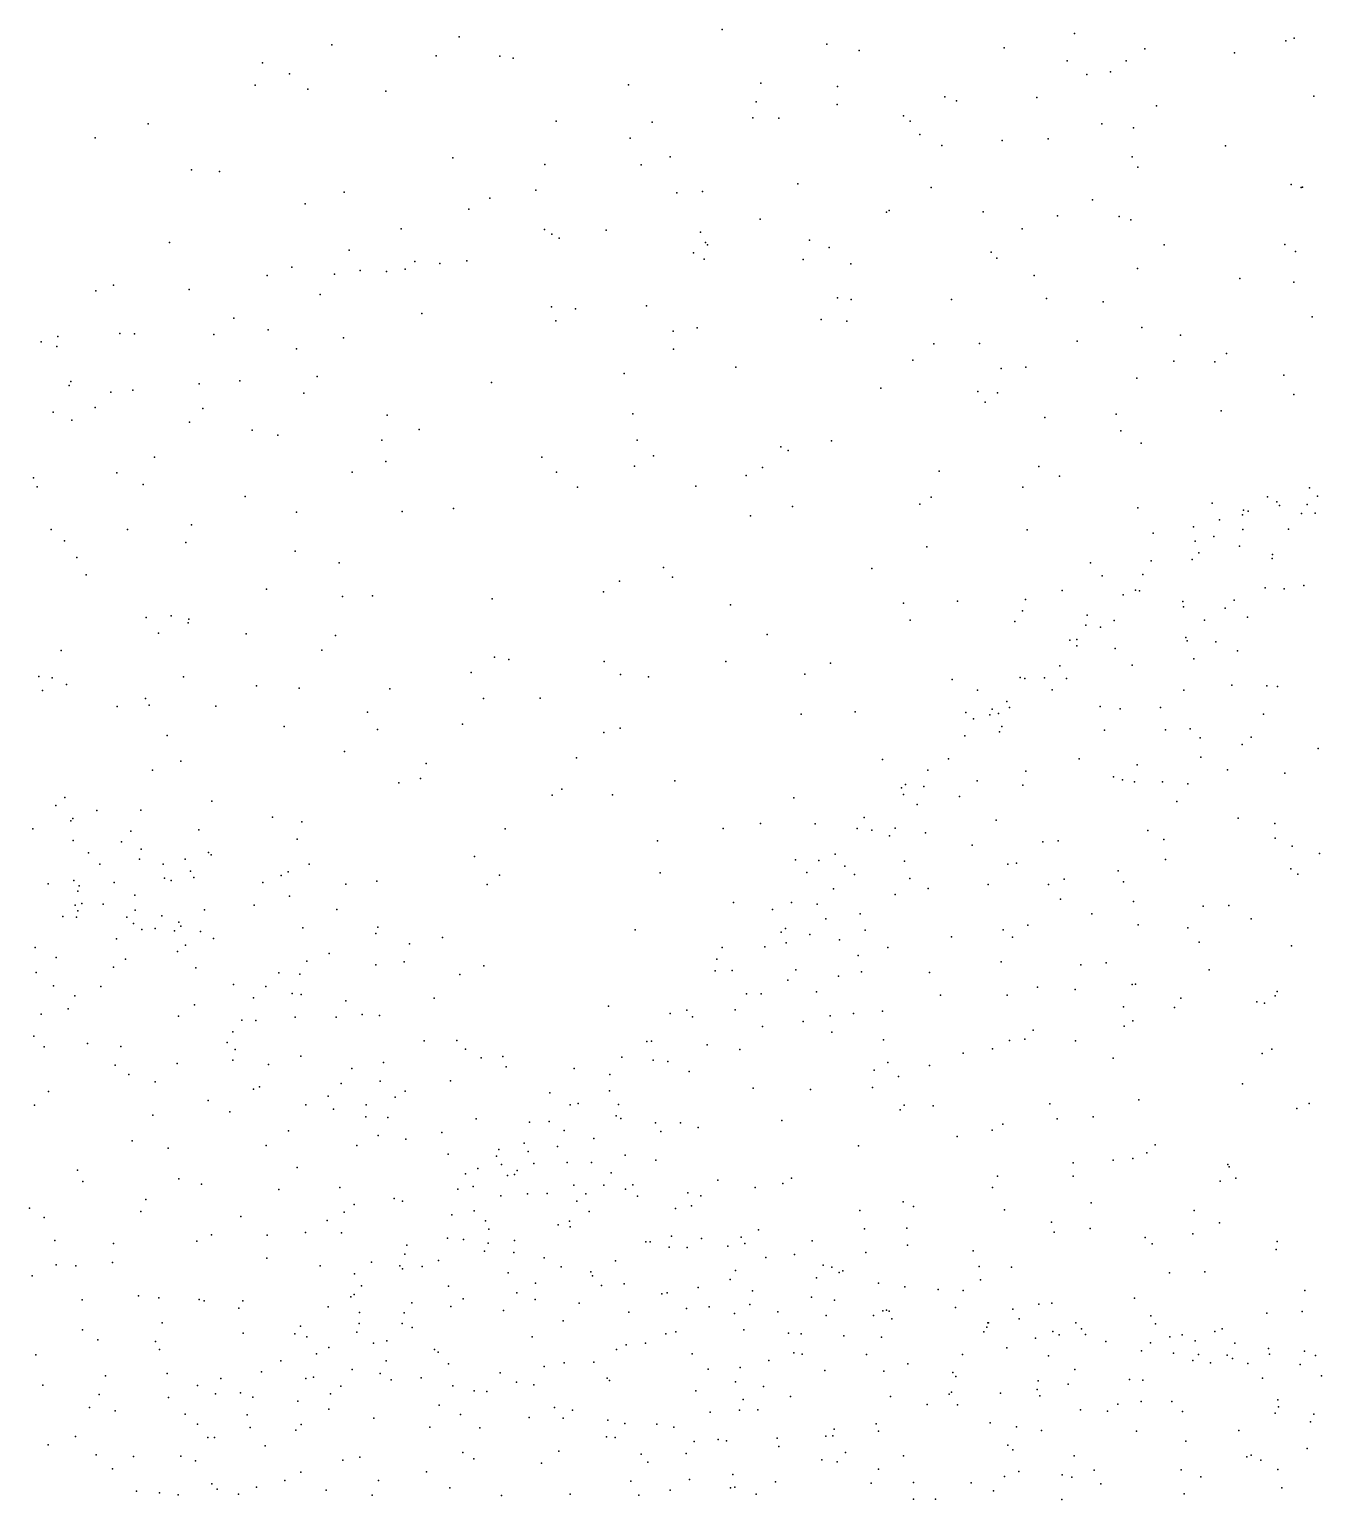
# Model space of a CAD drawing. Header units: metres. Extents: x -23.9 to 23.9, y -27.4 to 27.4.
# Drawn here: x -5.976 to -3.007, y 3.368 to 6.747 of the extents above; entities that cross this region are included whole.
import ezdxf

# ---------------------------------------------------------------- set-up
doc = ezdxf.new("R2010")
doc.units = ezdxf.units.M

msp = doc.modelspace()

# ---------------------------------------------------------------- linework, layer by layer
for p in [(-4.9892, 6.7306, 3.135), (-4.3844, 6.7473, -24.9601), (-3.5747, 6.7378, 3.828), (-3.07, 6.7268, 14.1388), (-5.2817, 6.712, 18.6805), (-4.1437, 6.7133, 20.1059), (-4.0695, 6.6991, 12.1913), (-3.7367, 6.7051, 20.4201), (-3.4136, 6.7029, 21.1593), (-3.2069, 6.6938, 25.114), (-3.0891, 6.7214, 3.8626), (-5.4407, 6.6707, 2.6925), (-5.0418, 6.6863, 19.1945), (-4.8954, 6.6856, 17.2539), (-4.8652, 6.6814, 12.0384), (-3.5918, 6.6751, 12.5232), (-3.4558, 6.6752, 14.8347), (-5.3785, 6.6449, 18.4138), (-3.5468, 6.6437, -25.2026), (-3.4918, 6.6498, 21.9896), (-5.4576, 6.6189, 12.2745), (-5.3369, 6.6101, 18.9064), (-5.1578, 6.6057, 12.1152), (-4.5996, 6.6201, 16.4228), (-4.2959, 6.6237, 24.0955), (-4.1196, 6.6164, 23.2696), (-3.8727, 6.5925, 15.3678), (-3.6613, 6.5905, 22.2351), (-3.0252, 6.5939, 13.2673), (-4.3063, 6.5806, 16.0343), (-4.1202, 6.5748, 15.7586), (-3.8464, 6.5834, -25.0398), (-3.3861, 6.5716, 21.5779), (-5.7034, 6.5304, -13.4219), (-4.7661, 6.5363, 19.7289), (-4.5453, 6.5339, -24.7148), (-4.314, 6.5441, -12.6404), (-4.2545, 6.5435, 24.6437), (-3.9677, 6.5485, 24.8455), (-3.9527, 6.536, 22.9384), (-3.5118, 6.5302, 20.9457), (-5.8256, 6.4983, 2.0998), (-4.5958, 6.4973, 24.0768), (-3.9303, 6.5055, 12.3055), (-3.7415, 6.4918, 20.6672), (-3.6351, 6.4955, 3.6933), (-3.4395, 6.5209, 12.6491), (-3.8795, 6.4805, 3.628), (-3.2281, 6.4793, 12.8235), (-5.6037, 6.4243, 18.2921), (-5.0034, 6.4518, 17.2916), (-4.7922, 6.4371, 23.8071), (-4.5706, 6.4359, 24.5882), (-4.5037, 6.4541, 20.0794), (-3.4425, 6.4544, 25.2046), (-3.4293, 6.4307, 15.0664), (-5.5397, 6.4207, 18.8873), (-4.2108, 6.3923, 12.1835), (-3.0768, 6.3906, -12.3199), (-5.2532, 6.3733, 17.6755), (-4.9184, 6.3596, 24.0743), (-4.8129, 6.3778, 24.3571), (-4.489, 6.3718, 23.3713), (-4.4298, 6.3744, 3.353), (-3.9043, 6.3841, 22.52), (-3.5332, 6.3556, -24.9736), (-3.0543, 6.3838, 14.5023), (-3.051, 6.3843, 13.1328), (-5.3432, 6.3464, 19.3513), (-4.9667, 6.3342, 19.7543), (-4.0068, 6.3274, 15.9618), (-4.001, 6.3313, 22.7715), (-3.785, 6.3282, 15.6212), (-5.1225, 6.2885, 23.9056), (-4.7932, 6.2874, 19.9776), (-4.2974, 6.3114, 16.4097), (-3.6949, 6.289, 12.4976), (-3.6143, 6.3186, 22.0083), (-3.472, 6.3171, 21.1889), (-3.4458, 6.3095, 21.7269), (-5.6549, 6.2573, 19.0621), (-4.7761, 6.2768, 3.113), (-4.7594, 6.2671, 23.365), (-4.6511, 6.2859, 16.7959), (-4.4343, 6.2809, 24.8574), (-4.4225, 6.2575, 23.1082), (-4.1835, 6.2629, 20.3979), (-3.3687, 6.2523, 12.7316), (-3.0917, 6.2529, 3.6425), (-5.2417, 6.2401, 19.5865), (-4.4501, 6.2334, 12.1451), (-4.4258, 6.2191, 20.3264), (-4.4185, 6.2522, -24.5313), (-4.1987, 6.2187, 22.8765), (-4.1384, 6.2461, -12.5963), (-3.7663, 6.2356, 20.7847), (-3.7535, 6.2218, 25.2731), (-3.0673, 6.237, 25.4185), (-5.3736, 6.2008, -13.2519), (-5.2751, 6.1848, 24.3088), (-5.2167, 6.1933, 23.6248), (-5.1558, 6.1905, 2.7313), (-5.1127, 6.1958, -24.3329), (-5.0905, 6.2134, 24.5463), (-5.0332, 6.2095, 23.4502), (-4.9711, 6.2151, 17.0843), (-4.0889, 6.2081, 25.2013), (-3.4301, 6.1974, 15.3011), (-5.7832, 6.1596, -24.2125), (-5.4302, 6.1815, 2.4733), (-3.6677, 6.1817, 3.5298), (-3.1953, 6.1746, 15.0357), (-3.071, 6.166, 13.01), (-5.8239, 6.1465, 18.7605), (-5.6096, 6.1493, 2.2166), (-5.3084, 6.1382, 12.2008), (-4.1193, 6.1303, 12.2209), (-4.0882, 6.1263, 22.6442), (-3.8577, 6.1263, 22.3018), (-3.6391, 6.129, 15.7014), (-3.5088, 6.1207, 20.9298), (-5.5067, 6.0835, 24.3331), (-5.0747, 6.0942, 19.913), (-4.7767, 6.1099, 24.8739), (-4.7214, 6.1049, 23.0318), (-4.5587, 6.112, 3.1813), (-3.029, 6.0867, -24.9503), (-5.4277, 6.0567, 17.7021), (-4.767, 6.0775, 12.1263), (-4.4973, 6.0538, 22.7766), (-4.4417, 6.0616, 16.6292), (-4.157, 6.0804, 3.4137), (-4.0981, 6.0765, 16.2541), (-3.4201, 6.0621, 21.3888), (-5.9493, 6.029, 18.3945), (-5.9134, 6.018, 19.0402), (-5.911, 6.0412, -13.6229), (-5.7685, 6.0486, 12.509), (-5.7351, 6.0473, 18.1192), (-5.5525, 6.0458, 23.7066), (-5.2544, 6.0384, 23.2838), (-3.8985, 6.0243, 12.3848), (-3.7935, 6.0256, 15.9379), (-3.5686, 6.0307, 12.6179), (-3.3313, 6.0441, 3.5411), (-5.3629, 6.0128, -24.1843), (-4.4965, 6.0126, -12.7743), (-3.9461, 5.9866, 20.6981), (-3.3467, 5.9849, -12.4118), (-3.2525, 5.983, 12.8462), (-3.2256, 6.0024, 25.4411), (-5.3154, 5.9494, 17.4624), (-4.61, 5.9565, 16.8097), (-4.3528, 5.9707, 25.284), (-3.7431, 5.9679, 3.4264), (-3.6868, 5.9707, -12.4835), (-3.0937, 5.9528, 15.1479), (-5.8854, 5.9285, 24.2603), (-5.8814, 5.938, 23.9686), (-5.7385, 5.9177, 23.5206), (-5.5864, 5.9324, 12.3791), (-5.4929, 5.9398, 2.2693), (-4.9148, 5.9353, 22.8484), (-4.0196, 5.9224, -24.4148), (-3.7972, 5.9152, 20.8976), (-3.4316, 5.9453, 15.5673), (-5.7896, 5.9136, 1.8415), (-5.3461, 5.9109, 19.8476), (-3.7804, 5.8907, 25.4331), (-3.7516, 5.9118, 21.9969), (-3.0708, 5.9083, 3.4752), (-5.922, 5.8676, 23.7171), (-5.8791, 5.849, 12.6211), (-5.8251, 5.8785, 24.5356), (-5.5779, 5.8758, 24.7802), (-5.1543, 5.8605, 24.974), (-4.5899, 5.8635, 3.0723), (-3.6428, 5.8549, 15.8186), (-3.4794, 5.8632, 3.4162), (-3.2379, 5.8705, 15.4183), (-5.6086, 5.8442, 19.6618), (-5.4647, 5.8257, 23.0309), (-5.4057, 5.8148, -13.2893), (-5.0808, 5.8278, 2.6836), (-3.4685, 5.8247, 25.4534), (-5.1668, 5.8032, 12.273), (-4.5797, 5.8032, 25.3326), (-4.2497, 5.7875, 12.271), (-4.2326, 5.7795, 25.429), (-4.1335, 5.8015, 22.439), (-3.4215, 5.7959, 12.733), (-5.6888, 5.7637, 17.8324), (-5.1572, 5.7541, 22.7739), (-4.7993, 5.7639, -24.1216), (-4.5424, 5.7669, 12.2321), (-5.9674, 5.7165, 23.1806), (-5.7758, 5.7281, 24.8503), (-5.235, 5.7297, 2.4508), (-4.7651, 5.7293, -12.9072), (-4.5864, 5.7431, 22.5616), (-4.3295, 5.7222, -24.152), (-4.292, 5.7403, 3.2088), (-3.8859, 5.7321, 16.1125), (-3.6567, 5.7426, 21.0196), (-3.6091, 5.72, -24.4086), (-5.9589, 5.6956, -13.6693), (-5.7152, 5.7011, 22.9729), (-4.7172, 5.695, 2.9358), (-4.4452, 5.6975, 16.7056), (-3.6937, 5.6949, 12.5418), (-3.0348, 5.6938, 27.6274), (-5.481, 5.6732, 17.4879), (-5.0022, 5.6462, 17.1753), (-4.2227, 5.6508, 16.4971), (-3.9305, 5.6561, -12.5277), (-3.9042, 5.672, 25.455), (-3.4293, 5.6477, 15.7963), (-3.2585, 5.6581, 21.5277), (-3.1315, 5.6727, 27.2666), (-3.1102, 5.6612, 27.7369), (-3.1037, 5.6526, 27.8755), (-3.0399, 5.6549, 28.2311), (-3.0162, 5.6742, 27.1873), (-5.3624, 5.6374, 20.1342), (-5.1197, 5.6394, 20.3719), (-4.3196, 5.6295, 22.3885), (-3.242, 5.6199, 27.4104), (-3.1887, 5.6311, 15.6086), (-3.1866, 5.6425, 27.1184), (-3.1755, 5.6399, 27.5866), (-3.0536, 5.6346, 28.3723), (-3.0221, 5.6351, 28.555), (-5.9262, 5.5974, 12.7306), (-5.751, 5.5977, 19.7938), (-5.604, 5.6086, 25.0463), (-3.6833, 5.5967, 3.3452), (-3.3938, 5.589, -12.4078), (-3.3012, 5.6035, 27.2366), (-3.2545, 5.5819, 27.7516), (-3.1881, 5.598, 27.9717), (-3.0831, 5.5983, 26.9149), (-5.8958, 5.5715, 1.5144), (-5.6171, 5.5676, 12.54), (-5.3658, 5.5478, 22.7081), (-3.914, 5.5578, 20.9914), (-3.2977, 5.571, 27.6138), (-3.2892, 5.5441, 21.2621), (-3.1959, 5.5596, 28.3461), (-5.8676, 5.533, 25.014), (-5.2646, 5.5209, -13.2124), (-4.5195, 5.5106, 2.9854), (-3.5379, 5.5208, 12.6587), (-3.3985, 5.5256, 27.2874), (-3.3042, 5.5289, 28.0372), (-3.1203, 5.5313, 28.6553), (-3.12, 5.5405, 26.7035), (-5.8464, 5.4936, 17.8185), (-4.6202, 5.4788, 25.4506), (-4.4984, 5.4881, -12.7727), (-4.0405, 5.5084, 22.2058), (-3.5111, 5.4913, 21.1197), (-3.4177, 5.4942, 27.5174), (-5.4318, 5.4606, 25.2764), (-5.2567, 5.444, 20.4528), (-5.1878, 5.4453, -24.022), (-4.6569, 5.4547, 16.8849), (-3.6035, 5.4571, 21.89), (-3.4629, 5.4476, 27.0307), (-3.4351, 5.4586, 27.8331), (-3.4252, 5.4565, 27.9965), (-3.1367, 5.4637, 21.6191), (-3.0929, 5.4611, 26.5685), (-3.0481, 5.4686, 12.9829), (-4.9133, 5.4385, 25.4441), (-4.3656, 5.4244, 22.265), (-3.9678, 5.4284, 12.3967), (-3.8439, 5.4326, 16.356), (-3.6947, 5.4106, 25.4953), (-3.6873, 5.4369, 20.9481), (-3.3261, 5.4323, 26.8343), (-3.3241, 5.42, 21.7977), (-3.229, 5.4169, 28.6141), (-3.2079, 5.435, 26.6846), (-5.7085, 5.3957, 17.5559), (-5.6508, 5.3996, 20.1122), (-5.612, 5.3832, -24.0316), (-5.6104, 5.3914, 1.8423), (-3.9526, 5.3893, 25.4878), (-3.7122, 5.3863, 12.5385), (-3.5487, 5.3781, 27.5719), (-3.5456, 5.4004, 27.2709), (-3.4836, 5.3887, 28.2656), (-3.2765, 5.3896, 12.8496), (-3.177, 5.3962, 3.3365), (-5.6801, 5.3592, 25.273), (-5.4781, 5.358, 17.3198), (-5.2728, 5.3539, 12.4692), (-4.2808, 5.3561, 25.479), (-3.5854, 5.3434, 27.1363), (-3.5698, 5.3452, 27.7985), (-3.5155, 5.3729, 28.0894), (-3.3187, 5.3491, 26.7199), (-3.3163, 5.3417, 25.5186), (-5.9032, 5.3192, 22.6422), (-5.3047, 5.3201, 2.2124), (-3.5693, 5.3301, 3.2902), (-3.4816, 5.324, 26.8993), (-3.2502, 5.3392, 15.9436), (-3.2001, 5.3186, 26.5318), (-4.9075, 5.3045, 2.6812), (-4.8748, 5.2988, 17.033), (-4.6555, 5.2943, -24.002), (-4.3764, 5.2945, 16.6487), (-4.1357, 5.2904, 16.521), (-3.6084, 5.2841, 28.2273), (-3.4421, 5.2856, 28.4507), (-3.3003, 5.3001, 28.6241), (-5.955, 5.2601, 25.2603), (-5.924, 5.2564, 1.4284), (-5.8911, 5.2413, 12.9098), (-5.6225, 5.2593, 22.4458), (-5.455, 5.2385, 2.0119), (-4.9611, 5.2693, 22.2497), (-4.6181, 5.2643, 22.13), (-4.5542, 5.2587, 12.3893), (-4.1945, 5.2649, 3.1088), (-3.8561, 5.253, 21.0196), (-3.7, 5.2574, 27.4303), (-3.6891, 5.2551, 27.6089), (-3.6437, 5.2565, 16.3505), (-3.5931, 5.255, 28.3649), (-3.2136, 5.2402, 28.791), (-3.1329, 5.2385, 28.8983), (-5.9464, 5.2277, 17.7318), (-5.71, 5.2089, -13.5202), (-5.3566, 5.2328, 25.4519), (-5.1479, 5.2317, 2.3808), (-4.9328, 5.2093, 20.8288), (-4.8028, 5.2098, 25.4765), (-3.7978, 5.228, 3.2561), (-3.6259, 5.2291, 26.9666), (-3.3233, 5.2287, 26.5912), (-3.1086, 5.2366, -24.2439), (-5.775, 5.1907, 20.1826), (-5.7012, 5.194, 1.6969), (-5.5479, 5.1914, 12.7078), (-5.1999, 5.1775, 22.1652), (-4.2034, 5.1731, 21.1596), (-4.0792, 5.1787, 25.5087), (-3.8246, 5.1773, 22.1165), (-3.7691, 5.172, 27.2584), (-3.7638, 5.1847, 27.7048), (-3.7495, 5.1747, 28.0458), (-3.7306, 5.2021, 27.8742), (-3.724, 5.1888, 27.0951), (-3.5163, 5.1909, 12.6848), (-3.4703, 5.1851, 26.7096), (-3.377, 5.1883, 28.6226), (-3.1404, 5.1733, 20.8718), (-5.3912, 5.1445, 17.191), (-5.1763, 5.1379, -13.1754), (-4.981, 5.15, -23.9776), (-4.619, 5.141, 21.9074), (-3.807, 5.1628, 27.4707), (-3.742, 5.145, 28.2836), (-3.3089, 5.1397, 28.7549), (-5.6598, 5.124, 17.3327), (-4.6565, 5.1313, 2.7664), (-3.827, 5.1232, 27.8145), (-3.747, 5.1329, 12.5218), (-3.506, 5.1363, -24.0595), (-3.3657, 5.1369, 3.2562), (-3.2859, 5.1189, 16.1873), (-3.1894, 5.1034, 28.944), (-3.1693, 5.1201, 26.3835), (-5.2528, 5.0871, 12.5693), (-4.7192, 5.0731, 21.2864), (-3.8643, 5.0709, 28.1262), (-3.5643, 5.0704, 26.7181), (-3.2847, 5.0741, 25.545), (-3.0146, 5.094, 26.253), (-5.6935, 5.0444, 20.4116), (-5.6284, 5.0652, 25.4795), (-5.0646, 5.0598, 25.5049), (-4.0159, 5.0689, 3.1578), (-3.912, 5.0447, 27.8993), (-3.6864, 5.042, -12.452), (-3.431, 5.0565, 26.5867), (-3.2234, 5.045, 21.9916), (-3.0918, 5.0378, -12.3241), (-5.1279, 5.0156, 21.0564), (-5.0777, 5.0257, 21.8579), (-4.4931, 5.0199, 16.7345), (-3.9722, 5.0037, 27.5052), (-3.9634, 5.0113, 27.7332), (-3.9209, 5.007, 27.2361), (-3.7986, 5.0198, 21.0876), (-3.6934, 5.0103, 3.2117), (-3.4849, 5.0292, 22.1044), (-3.4648, 5.0223, 20.8981), (-3.4373, 5.0177, 28.6947), (-3.3723, 5.0177, 12.7932), (-3.3145, 5.0131, 26.4529), (-5.8952, 4.9819, 1.4202), (-5.5574, 4.973, 21.9201), (-4.7751, 4.9869, 16.8568), (-4.7528, 5.0008, 21.6041), (-4.6362, 4.9881, 12.4776), (-4.2196, 4.9812, 2.9948), (-3.9678, 4.9887, 28.022), (-3.8395, 4.9837, 26.9343), (-3.3399, 4.9728, 28.8622), (-5.9159, 4.9634, 17.497), (-5.8212, 4.9514, 13.0281), (-5.7203, 4.9525, -24.0561), (-5.4178, 4.9367, 21.1057), (-4.0579, 4.9357, 27.6488), (-3.9365, 4.9652, 27.1027), (-3.1989, 4.9345, 29.0312), (-5.9685, 4.9098, 16.1532), (-5.8813, 4.9283, 15.8149), (-5.8767, 4.9335, 15.6726), (-5.7437, 4.9039, 15.7612), (-5.5874, 4.9072, 17.1749), (-5.3505, 4.9257, -24.021), (-4.8829, 4.9099, 12.5386), (-4.382, 4.9107, 12.5046), (-4.2966, 4.9216, 21.6926), (-4.1705, 4.9208, 25.5947), (-4.0743, 4.9105, 27.8196), (-4.0406, 4.9068, 27.376), (-3.9869, 4.911, 28.2603), (-3.9175, 4.9008, -23.9617), (-3.7549, 4.9294, 26.8089), (-3.4066, 4.9057, 16.2538), (-3.1142, 4.922, 26.2138), (-5.8756, 4.8828, 15.4498), (-5.7652, 4.88, 16.0182), (-5.3615, 4.8857, 21.6975), (-4.5328, 4.8821, 25.5943), (-4.0003, 4.8932, 21.9045), (-3.8102, 4.8717, 28.538), (-3.6474, 4.8799, 28.6297), (-3.6122, 4.8818, 26.6484), (-3.3699, 4.8848, 3.1989), (-3.1137, 4.888, 25.5006), (-3.0746, 4.8696, -24.0593), (-5.8405, 4.8546, 16.2705), (-5.7234, 4.8399, 21.7393), (-5.7194, 4.8628, 15.555), (-5.6183, 4.8396, 20.7843), (-5.5649, 4.8551, 15.8446), (-5.5588, 4.8497, 15.6966), (-4.9536, 4.8463, -13.0459), (-4.2158, 4.8385, 21.237), (-4.1623, 4.8368, 27.6865), (-4.1247, 4.8513, 28.0628), (-3.9656, 4.835, 21.043), (-3.3658, 4.8395, 26.3955), (-3.012, 4.8532, 3.2159), (-5.8144, 4.8287, 15.3293), (-5.6689, 4.8284, 21.2994), (-5.6064, 4.8123, 16.1662), (-5.3976, 4.8021, 15.9445), (-5.3821, 4.8105, 15.7423), (-5.3334, 4.8284, -13.2942), (-4.8964, 4.8028, 2.505), (-4.5267, 4.8083, 2.7352), (-4.19, 4.809, 27.8518), (-4.1025, 4.8241, 27.2854), (-4.0806, 4.8047, 27.0408), (-3.7282, 4.8284, 22.019), (-3.7081, 4.8304, 12.5748), (-3.4748, 4.8129, 26.4801), (-3.078, 4.8174, 29.164), (-3.0619, 4.8054, 12.9619), (-5.9335, 4.7834, 17.0835), (-5.8747, 4.7906, 16.6129), (-5.865, 4.7667, 16.9321), (-5.8619, 4.7787, 20.4408), (-5.7814, 4.7861, 16.5139), (-5.6663, 4.796, 16.3193), (-5.6506, 4.7911, 1.6783), (-5.5983, 4.7979, 15.481), (-5.4402, 4.7866, 15.6151), (-5.2493, 4.7823, 15.8383), (-5.1784, 4.7895, 2.1809), (-4.9247, 4.7813, -23.9844), (-4.1291, 4.7717, 28.2536), (-3.9534, 4.7958, 25.651), (-3.911, 4.7725, 16.4376), (-3.7734, 4.7813, 26.7366), (-3.6343, 4.7813, 16.3642), (-3.5989, 4.7941, 28.7238), (-3.462, 4.788, 12.7365), (-5.8712, 4.734, 15.2096), (-5.8563, 4.7381, 13.1731), (-5.8073, 4.7365, 17.1713), (-5.7346, 4.757, 21.0332), (-5.4603, 4.7342, 15.4865), (-5.3786, 4.7545, 17.0193), (-4.3587, 4.7401, 16.5711), (-4.2254, 4.7401, 27.5288), (-4.1665, 4.7361, 27.144), (-3.987, 4.7587, 26.8911), (-3.6074, 4.7483, 20.7582), (-3.439, 4.7424, 28.9364), (-3.2793, 4.7316, 29.0737), (-3.2206, 4.7332, 20.4806), (-5.8999, 4.7078, 17.8266), (-5.8683, 4.7062, 21.4578), (-5.8649, 4.7212, 17.697), (-5.7523, 4.7067, 17.4208), (-5.7338, 4.7223, 16.9228), (-5.6724, 4.7099, 16.7308), (-5.5741, 4.7234, 16.5388), (-5.2698, 4.7239, 16.006), (-4.2689, 4.7243, 27.6888), (-4.1467, 4.7024, 2.9464), (-4.0671, 4.714, 28.5026), (-3.535, 4.7146, 28.8352), (-3.1689, 4.703, 16.2805), (-5.7374, 4.6922, 17.6319), (-5.7181, 4.6782, 17.7988), (-5.6878, 4.6806, 17.1217), (-5.6434, 4.675, 25.6265), (-5.6333, 4.6953, 15.2236), (-5.6285, 4.6855, 13.0502), (-5.5835, 4.6738, 16.8609), (-5.3483, 4.6823, 16.3103), (-5.1803, 4.6689, 15.8724), (-5.1757, 4.6835, 16.901), (-4.5846, 4.6775, 16.6423), (-4.2486, 4.6719, -12.6438), (-4.2389, 4.6808, 28.2141), (-4.1834, 4.6665, 28.3592), (-4.0559, 4.6764, 21.7665), (-3.7386, 4.6773, -12.4689), (-3.6824, 4.6883, 3.1393), (-3.4287, 4.6889, 26.3627), (-3.3147, 4.6822, 22.2707), (-5.9635, 4.6367, 1.2791), (-5.7766, 4.6564, 15.0914), (-5.618, 4.6419, 15.0983), (-5.5538, 4.6573, 17.0031), (-5.1028, 4.6449, 15.7214), (-5.0274, 4.6595, 2.3267), (-4.3845, 4.6367, 27.9324), (-4.2866, 4.6387, 27.2774), (-4.2376, 4.6479, 27.0733), (-4.1147, 4.6542, 26.8976), (-4.0037, 4.6372, 28.599), (-3.8578, 4.6615, 28.6685), (-3.7177, 4.6604, 26.6122), (-3.2882, 4.6491, 26.2089), (-3.0761, 4.641, 20.2429), (-5.9151, 4.6135, 18.0718), (-5.7556, 4.61, 17.9963), (-5.636, 4.6278, 17.6906), (-5.3389, 4.6052, 16.4264), (-5.2877, 4.6229, 15.4279), (-5.1808, 4.5967, 16.0072), (-5.1154, 4.6041, 15.5607), (-4.3965, 4.6103, 27.8), (-4.0719, 4.6185, 12.6023), (-3.7434, 4.6042, 28.7805), (-3.5602, 4.5967, 26.4284), (-3.5023, 4.6018, 28.9779), (-5.961, 4.5792, 15.1432), (-5.7832, 4.592, 1.4794), (-5.5944, 4.5903, 17.5525), (-5.4033, 4.5785, 15.2205), (-5.355, 4.5753, 1.9265), (-4.9875, 4.5751, 16.7732), (-4.9319, 4.5948, 25.6864), (-4.4008, 4.583, 27.6526), (-4.3618, 4.5842, 28.159), (-4.215, 4.5856, 28.4617), (-4.117, 4.5711, 21.5286), (-4.0645, 4.5811, 26.7793), (-3.9083, 4.5796, 26.6647), (-3.2656, 4.5856, 25.4329), (-5.9208, 4.5487, 21.1913), (-5.8122, 4.5472, 20.711), (-5.5073, 4.5516, 17.1505), (-5.433, 4.5473, -24.0892), (-5.3724, 4.5314, 25.6921), (-5.3519, 4.5288, 16.6057), (-4.3287, 4.5303, 25.7358), (-4.2953, 4.5304, 2.7904), (-4.2338, 4.5619, 26.9209), (-4.1677, 4.5352, 21.2591), (-3.6602, 4.5455, 28.875), (-3.5731, 4.5405, 25.4987), (-3.4427, 4.5514, -23.9878), (-3.4349, 4.5524, -12.3797), (-3.1094, 4.5354, -12.31), (-5.8877, 4.4956, 13.3323), (-5.8724, 4.526, 15.0477), (-5.597, 4.5051, 14.8638), (-5.4617, 4.5209, 16.9694), (-5.2496, 4.5139, 16.3373), (-5.0467, 4.5201, 15.8111), (-4.646, 4.5023, 25.7332), (-3.8829, 4.5275, 20.8557), (-3.73, 4.5275, 26.5054), (-3.4626, 4.5003, 20.4472), (-3.3453, 4.4991, 26.1711), (-3.3304, 4.5201, 29.0901), (-3.156, 4.5122, 22.4669), (-3.1384, 4.5087, 26.0534), (-3.1136, 4.526, 29.123), (-5.9493, 4.4838, 18.1973), (-5.6339, 4.4788, 17.885), (-5.4882, 4.4697, 17.2712), (-5.4563, 4.4691, 14.8482), (-5.366, 4.4768, 14.9937), (-5.2717, 4.477, 16.4698), (-5.2119, 4.4827, 15.2127), (-5.1722, 4.4804, 16.2008), (-4.5037, 4.4853, 12.6434), (-4.4657, 4.4931, 28.132), (-4.4529, 4.4777, 27.2871), (-4.3549, 4.4936, 28.3615), (-4.1981, 4.4664, 16.4552), (-4.1367, 4.4801, 28.638), (-4.0828, 4.4848, 25.6533), (-4.0163, 4.4907, 28.7024), (-3.4408, 4.4684, 12.762), (-5.9667, 4.4327, 15.032), (-5.5087, 4.4431, 13.1079), (-4.292, 4.4554, 28.5633), (-4.1328, 4.4421, 26.7061), (-3.6697, 4.447, 12.6698), (-3.4609, 4.4558, 29.0506), (-5.9427, 4.4083, -24.1534), (-5.8429, 4.416, 17.0839), (-5.7666, 4.409, 14.8918), (-5.5224, 4.4188, 17.6169), (-5.5037, 4.4026, 14.7268), (-5.069, 4.4225, -24.088), (-4.9946, 4.4231, 12.7741), (-4.9741, 4.4033, 15.8443), (-4.5576, 4.4205, 16.5035), (-4.5467, 4.4212, 27.5231), (-4.4189, 4.4128, 27.0255), (-4.3443, 4.4023, 26.8644), (-4.014, 4.4248, 2.9374), (-3.831, 4.3942, 26.4328), (-3.7634, 4.4041, 22.0445), (-3.7241, 4.4232, 16.4456), (-3.6891, 4.4262, 26.3796), (-3.5728, 4.4224, 26.306), (-3.1215, 4.403, 16.3836), (-5.7795, 4.3666, 18.0748), (-5.6369, 4.3704, 14.7826), (-5.5093, 4.3776, -13.433), (-5.4272, 4.368, 17.2021), (-5.3531, 4.3868, 14.7648), (-5.1626, 4.3721, 14.9869), (-4.938, 4.3829, 15.2788), (-4.8887, 4.3864, 15.6602), (-4.8807, 4.3628, 16.6224), (-4.6149, 4.3847, 2.532), (-4.5428, 4.3782, 27.2089), (-4.5096, 4.375, 28.2861), (-4.0035, 4.3723, 28.7996), (-3.9078, 4.3655, -12.5223), (-3.4863, 4.3825, 22.3147), (-3.1433, 4.393, -24.017), (-5.7477, 4.3447, 25.7539), (-5.6872, 4.3284, 1.5026), (-5.2352, 4.359, 16.5844), (-5.1704, 4.3293, 14.8592), (-5.0086, 4.3305, 15.0853), (-4.7245, 4.3588, 12.7067), (-4.6428, 4.3449, 28.116), (-4.4604, 4.3521, 28.4361), (-4.0352, 4.3548, 21.0134), (-3.9796, 4.34, 21.7168), (-5.9329, 4.306, 14.9123), (-5.4614, 4.3111, 17.5647), (-5.4478, 4.3168, 16.8587), (-5.2896, 4.2948, 25.785), (-5.2604, 4.3245, 13.0087), (-5.1362, 4.2931, 16.4569), (-5.1132, 4.3062, -13.1787), (-4.7809, 4.3028, 15.2695), (-4.6433, 4.3072, 27.3917), (-4.3136, 4.3131, 28.658), (-4.1814, 4.3101, 28.7397), (-4.0392, 4.3148, 26.4944), (-3.1888, 4.3234, 29.0462), (-5.965, 4.2741, 18.2612), (-5.5655, 4.2851, 17.8322), (-5.5161, 4.2592, 1.6627), (-5.3416, 4.2752, 17.0464), (-5.2776, 4.2653, 14.5363), (-5.2024, 4.2749, 1.9985), (-4.734, 4.2752, 15.4763), (-4.7158, 4.2779, 27.6697), (-4.6228, 4.2758, 28.271), (-3.9753, 4.2634, 12.7194), (-3.9663, 4.2747, 28.8958), (-3.8999, 4.2731, 26.3531), (-3.6315, 4.2773, 26.1961), (-3.4272, 4.2868, 3.0605), (-3.0643, 4.2671, 25.9484), (-3.0356, 4.2781, 29.0533), (-5.6925, 4.2515, 13.3403), (-5.2033, 4.2472, 16.7111), (-5.1531, 4.2461, 14.6552), (-4.9496, 4.2427, 16.0797), (-4.8271, 4.2354, 15.7846), (-4.7819, 4.2366, 27.8042), (-4.6279, 4.2495, -12.8657), (-4.6173, 4.244, 27.1224), (-4.5381, 4.2339, 26.953), (-4.4804, 4.2335, 12.7261), (-4.2475, 4.2395, 26.6132), (-3.7393, 4.2311, 3.0329), (-3.6144, 4.2427, 29.0381), (-3.5317, 4.2478, 26.1066), (-5.7401, 4.1921, 18.0537), (-5.381, 4.2155, 17.3641), (-5.1749, 4.2048, 14.446), (-5.1114, 4.1965, 16.573), (-5.0289, 4.2116, 14.732), (-4.7476, 4.2158, 27.4616), (-4.6796, 4.1978, 15.1528), (-4.5254, 4.2142, 28.5876), (-4.4396, 4.2232, 26.7751), (-3.8449, 4.2024, 26.2495), (-3.7642, 4.2171, 29.015), (-5.6577, 4.1753, 14.6427), (-5.4327, 4.1819, 17.6896), (-5.224, 4.1815, 16.8847), (-5.0144, 4.1616, 14.5711), (-4.903, 4.1574, 25.853), (-4.898, 4.1728, 12.8519), (-4.8393, 4.1869, 28.1022), (-4.8304, 4.1679, 27.6825), (-4.7628, 4.1795, 27.3178), (-4.6073, 4.1591, 15.3718), (-4.0709, 4.1806, 21.296), (-3.4084, 4.165, 26.0007), (-3.3893, 4.183, 29.0327), (-5.8662, 4.1247, 14.7299), (-5.3613, 4.1309, 17.4889), (-4.9463, 4.1289, 16.2822), (-4.8918, 4.1377, 27.8197), (-4.8553, 4.124, 27.5516), (-4.8174, 4.14, 14.8272), (-4.7405, 4.1423, 15.7386), (-4.6847, 4.1423, 15.5979), (-4.5368, 4.1478, 15.1915), (-3.5778, 4.1422, -24.0177), (-3.4861, 4.1476, 25.3663), (-3.4411, 4.1518, 20.1524), (-3.2225, 4.1379, 16.3692), (-3.2198, 4.133, 19.8698), (-5.8538, 4.0987, 18.2029), (-5.6329, 4.105, 25.846), (-5.5812, 4.0931, 14.5461), (-4.9745, 4.1163, 14.4065), (-4.8775, 4.1126, 14.6089), (-4.862, 4.1149, 16.0956), (-4.7251, 4.0908, 27.0714), (-4.6566, 4.0908, 26.9396), (-4.6399, 4.1192, 2.4244), (-4.5902, 4.0915, 26.8132), (-4.3949, 4.1019, 2.5781), (-4.245, 4.0946, 26.4686), (-4.2253, 4.1063, -12.6295), (-3.7521, 4.1111, 26.1023), (-3.5779, 4.111, 29.061), (-3.2402, 4.0996, 25.936), (-3.204, 4.1063, 12.9034), (-5.7088, 4.0576, 18.0365), (-5.4033, 4.0804, -24.2468), (-5.263, 4.0852, 14.405), (-5.1384, 4.0602, 13.0774), (-4.9917, 4.0813, 16.4847), (-4.9569, 4.0877, 28.0514), (-4.8934, 4.0658, 27.4104), (-4.8321, 4.0706, 14.4762), (-4.7867, 4.0711, 28.4121), (-4.6979, 4.0704, 14.7837), (-4.6066, 4.0814, 28.6571), (-4.5795, 4.0654, 15.4752), (-4.4632, 4.0728, 26.6492), (-4.4336, 4.0659, 28.7627), (-4.3088, 4.0854, 28.8132), (-3.7631, 4.0851, 29.0566), (-5.9765, 4.0373, 18.2991), (-5.7206, 4.03, 14.5835), (-5.2534, 4.0287, 16.6154), (-5.2306, 4.0458, 17.1526), (-5.1193, 4.0534, 16.858), (-5.0057, 4.0222, 27.7742), (-4.9542, 4.0314, 28.2591), (-4.7183, 4.0537, 14.6423), (-4.6899, 4.0303, 15.8185), (-4.4917, 4.0366, 14.9928), (-4.4547, 4.0433, 15.2016), (-4.0685, 4.0324, 26.2441), (-3.9683, 4.0523, 28.9856), (-3.9449, 4.0413, 26.1484), (-3.7358, 4.034, 25.4183), (-3.5366, 4.0501, 3.0016), (-3.3001, 4.0323, 29.0539), (-5.9424, 4.0158, 16.8392), (-5.4904, 4.0188, 1.6187), (-5.2923, 4.0094, 17.4289), (-4.9284, 4.0086, 16.467), (-4.9205, 3.9894, 28.4227), (-4.7616, 3.9994, 14.2358), (-4.7354, 4.0074, 15.9754), (-4.7342, 3.9949, 28.6274), (-4.0576, 3.9899, 21.5096), (-3.9604, 3.9914, 16.325), (-3.6281, 4.0057, 22.4095), (-3.5391, 3.9905, 12.8116), (-3.2415, 4.0037, 3.0247), (-5.9184, 3.9633, 14.6502), (-5.7832, 3.9562, 18.1399), (-5.5916, 3.9616, 14.4737), (-5.5579, 3.9764, 17.8689), (-5.4299, 3.9759, 25.8998), (-5.342, 3.9814, 17.6114), (-5.2592, 3.9813, -13.2912), (-5.016, 3.9686, 27.5618), (-4.9792, 3.9654, 16.6679), (-4.9222, 3.9574, 27.2255), (-4.8619, 3.9636, 28.5449), (-4.5598, 3.9601, 14.4778), (-4.5502, 3.9599, 26.6188), (-4.5012, 3.9733, 16.3173), (-4.4321, 3.9679, 14.8154), (-4.3412, 3.971, 26.4363), (-4.3326, 3.9566, 14.9807), (-4.3014, 3.9878, -24.152), (-4.1776, 3.9623, 28.9237), (-3.6218, 3.9828, 29.0795), (-3.4128, 3.9702, 22.6608), (-3.3963, 3.9556, 16.3179), (-3.3033, 3.9784, 25.3143), (-3.1094, 3.9607, 25.8352), (-5.4311, 3.9226, 17.7261), (-5.1141, 3.9319, 28.0875), (-5.1089, 3.9526, 17.0182), (-4.9306, 3.9388, 13.0071), (-4.8633, 3.936, 16.4302), (-4.7936, 3.9231, 16.2782), (-4.5065, 3.9481, 15.5082), (-4.4647, 3.947, 14.6227), (-4.3719, 3.9505, 28.8376), (-4.2842, 3.9242, 14.8308), (-4.2186, 3.931, 26.2834), (-4.0542, 3.9358, 2.743), (-3.9584, 3.9524, 12.8215), (-3.8076, 3.9393, 20.4336), (-3.1111, 3.9423, 29.0502), (-5.9154, 3.9077, 1.1372), (-5.8698, 3.9054, 18.2343), (-5.7857, 3.9125, -13.6378), (-5.3083, 3.9049, 14.3311), (-5.2298, 3.887, 17.4447), (-5.1907, 3.9136, 17.2969), (-5.1253, 3.9052, 28.2916), (-5.1194, 3.8978, 27.6847), (-5.0737, 3.9034, 28.4282), (-5.0365, 3.9176, 16.9006), (-4.8767, 3.8893, 27.0233), (-4.7545, 3.9027, 26.8108), (-4.6862, 3.8915, 16.058), (-4.6294, 3.9168, 15.874), (-4.3541, 3.8946, 14.5611), (-4.1528, 3.9063, 14.9874), (-4.1322, 3.9019, 26.1755), (-4.1156, 3.8896, 21.1669), (-4.1075, 3.8938, 14.7953), (-3.7938, 3.9036, 29.0843), (-3.7195, 3.9017, 16.3014), (-3.3568, 3.8892, 29.0911), (-3.2753, 3.891, 25.8244), (-5.97, 3.8819, 13.7057), (-5.2134, 3.8592, 28.1782), (-5.0135, 3.8587, 27.2348), (-4.8133, 3.8654, 14.1819), (-4.6822, 3.8818, 12.876), (-4.6621, 3.8598, 28.8096), (-4.6101, 3.8637, 14.1276), (-4.44, 3.8555, 14.1624), (-4.3663, 3.8739, 14.4083), (-4.1675, 3.8774, 14.6252), (-4.0251, 3.8649, 26.0562), (-3.9646, 3.8568, 14.6825), (-3.7907, 3.8729, 25.9567), (-5.8556, 3.8269, 25.9595), (-5.7258, 3.8364, 14.4715), (-5.6794, 3.8313, 17.9958), (-5.5863, 3.8274, 16.4785), (-5.5748, 3.8249, 17.875), (-5.4857, 3.8244, 14.3394), (-5.238, 3.8338, 28.3293), (-5.2303, 3.8388, 27.8966), (-5.0976, 3.8197, 28.5832), (-4.9798, 3.8294, -24.306), (-4.8564, 3.8427, 16.2933), (-4.8145, 3.8278, 28.7992), (-4.7132, 3.8195, 16.2379), (-4.5233, 3.8404, 2.4045), (-4.5113, 3.8428, 28.8697), (-4.315, 3.8479, 15.1778), (-4.1795, 3.8329, 14.3106), (-4.1261, 3.8258, 20.714), (-3.8884, 3.8505, 14.9158), (-3.831, 3.8485, 14.7561), (-3.6268, 3.8196, 20.1126), (-3.4367, 3.8309, 25.8204), (-3.0458, 3.8481, 25.723), (-5.4949, 3.8078, -13.4541), (-5.2903, 3.8107, 17.5473), (-5.218, 3.7981, 13.2737), (-5.1153, 3.797, 17.2989), (-5.0077, 3.8113, 17.0022), (-4.8874, 3.8021, 26.8967), (-4.5988, 3.7983, 15.9786), (-4.4666, 3.807, 15.6278), (-4.4144, 3.8106, 15.4891), (-4.356, 3.7952, 26.2849), (-4.321, 3.8159, 14.0286), (-4.2568, 3.7991, 28.9865), (-4.1459, 3.791, 13.9735), (-4.0366, 3.7906, 15.0615), (-4.0153, 3.8015, 25.4445), (-4.0066, 3.8034, 29.0672), (-4.0008, 3.8011, 14.268), (-3.8486, 3.8095, 14.4733), (-3.7164, 3.8053, 14.5735), (-3.6572, 3.8171, 14.7111), (-3.3998, 3.7905, -12.364), (-3.1326, 3.7961, 29.0838), (-3.0515, 3.8001, 19.3933), (-5.8545, 3.7581, 14.4942), (-5.6716, 3.7739, 13.5649), (-5.3535, 3.7662, 28.257), (-5.2244, 3.7524, 14.2364), (-5.2184, 3.7726, 27.5222), (-5.1202, 3.7727, 25.8667), (-5.0968, 3.7633, 16.2696), (-4.7497, 3.7788, 16.3938), (-4.4909, 3.7532, 26.3694), (-4.335, 3.7578, 25.5331), (-3.9943, 3.783, 14.0478), (-3.7831, 3.7537, 25.874), (-3.7764, 3.7642, 14.1222), (-3.7743, 3.7742, 14.2666), (-3.7724, 3.774, -24.1628), (-3.7024, 3.7829, 14.434), (-3.6245, 3.7541, 25.81), (-3.5719, 3.7739, 29.1154), (-3.5591, 3.7602, 14.4032), (-3.3884, 3.7721, 22.8171), (-3.2521, 3.7544, 25.7037), (-3.2359, 3.7603, 19.5883), (-5.8189, 3.7351, 18.0398), (-5.6869, 3.7312, 14.3883), (-5.4854, 3.7505, 17.7482), (-5.3669, 3.7491, 28.0759), (-5.3387, 3.7422, 27.9107), (-5.186, 3.7271, 27.3137), (-5.1552, 3.7324, 1.8694), (-4.821, 3.7418, 14.1251), (-4.6051, 3.7238, 26.4461), (-4.5608, 3.7272, 28.9743), (-4.5138, 3.7487, 15.8381), (-4.2318, 3.75, 16.1929), (-4.2034, 3.7484, 26.1107), (-4.1047, 3.744, -12.5848), (-4.0181, 3.7412, 13.8603), (-3.6642, 3.7388, 13.9396), (-3.6105, 3.7462, 14.1272), (-3.5497, 3.7471, 14.8632), (-3.5026, 3.7308, 25.7557), (-3.4004, 3.7284, 14.2035), (-3.3557, 3.7419, 14.4626), (-3.3277, 3.7467, 16.209), (-3.2973, 3.7329, 14.7469), (-3.2063, 3.7276, 14.4936), (-5.9621, 3.7006, 16.5367), (-5.6776, 3.7124, 17.9322), (-5.3987, 3.6868, 14.251), (-5.317, 3.7027, 27.6027), (-5.2887, 3.7172, 28.5726), (-5.1566, 3.6869, 27.1742), (-5.0458, 3.7126, 27.0261), (-5.0373, 3.7063, 14.1652), (-4.6793, 3.6838, 16.1355), (-4.6272, 3.7126, 16.1833), (-4.4535, 3.7026, 13.9795), (-4.2774, 3.6872, 15.3297), (-4.22, 3.7051, 13.842), (-4.201, 3.7021, 29.1018), (-4.0527, 3.7013, 21.6078), (-3.8326, 3.7011, 13.7702), (-3.7307, 3.7167, 29.1173), (-3.6343, 3.698, 16.1634), (-3.4211, 3.7097, 14.8411), (-3.3475, 3.7042, 13.9456), (-3.3026, 3.6875, 2.9404), (-3.2903, 3.7011, 29.1229), (-3.2243, 3.6995, 14.0709), (-3.2118, 3.6918, 12.871), (-3.1292, 3.715, 25.6357), (-3.1269, 3.7021, 14.2586), (-3.0466, 3.7092, 14.5989), (-3.021, 3.6988, 29.0615), (-5.8017, 3.6521, 13.746), (-5.6597, 3.6573, 1.3329), (-5.4433, 3.6611, 17.6586), (-5.235, 3.6665, 28.6846), (-5.1708, 3.6577, 17.3597), (-5.0132, 3.68, 26.8971), (-4.8945, 3.6588, 28.9499), (-4.7937, 3.674, -13.0108), (-4.7477, 3.682, 26.5376), (-4.417, 3.6676, 15.7161), (-4.3432, 3.6711, -24.2808), (-4.1486, 3.6646, 15.2489), (-4.013, 3.6631, 13.699), (-3.9578, 3.6797, 12.911), (-3.8542, 3.6595, 2.7783), (-3.8473, 3.6506, 15.1246), (-3.5743, 3.6666, 13.6939), (-3.2627, 3.6817, 13.7609), (-3.1768, 3.6802, 13.8732), (-3.0561, 3.6779, 14.0282), (-3.0071, 3.6522, 25.5483), (-5.9458, 3.6306, 17.9437), (-5.5904, 3.6297, 17.7974), (-5.5367, 3.6457, 28.3886), (-5.3416, 3.6458, 27.4657), (-5.3239, 3.649, 25.9221), (-5.2611, 3.6287, 27.2414), (-5.1451, 3.6427, -13.2454), (-5.0766, 3.6474, 28.8376), (-5.0032, 3.6295, 26.771), (-4.9547, 3.6179, 16.0878), (-4.9254, 3.6164, 14.0929), (-4.8573, 3.638, 16.8855), (-4.8173, 3.6316, 2.0905), (-4.6491, 3.647, 16.3402), (-4.6431, 3.6413, 14.0078), (-4.4451, 3.6181, 12.9283), (-4.3538, 3.6385, 26.1524), (-4.2894, 3.6279, 15.4518), (-3.6609, 3.6211, 15.0701), (-3.6586, 3.6404, 25.2849), (-3.5896, 3.633, 25.7114), (-3.4486, 3.6438, 25.6675), (-3.4176, 3.6423, 13.64), (-3.1429, 3.6465, 29.1168), (-5.8159, 3.6094, 14.3854), (-5.6567, 3.6025, 14.2957), (-5.5488, 3.6112, -24.3935), (-5.4913, 3.613, 27.9365), (-5.4631, 3.6035, 27.7473), (-5.36, 3.5943, 13.4611), (-5.2845, 3.6111, 1.6908), (-5.0349, 3.585, 28.9559), (-4.3361, 3.5977, 15.6176), (-4.2277, 3.6048, 26.0242), (-3.9974, 3.6047, 16.0805), (-3.9134, 3.5863, 15.2244), (-3.8631, 3.61, 13.5739), (-3.8573, 3.6149, 29.1501), (-3.8435, 3.5857, 20.2562), (-3.7448, 3.6125, 25.7814), (-3.6547, 3.6059, 13.5532), (-3.4753, 3.5869, 29.1499), (-3.4214, 3.5929, 19.7587), (-3.3509, 3.5931, 25.1042), (-3.1076, 3.597, 13.5397), (-5.8386, 3.5794, 16.3376), (-5.7791, 3.5717, 26.0385), (-5.6188, 3.5639, 28.5169), (-5.4758, 3.5628, 27.5793), (-5.2887, 3.5754, 17.4522), (-5.1849, 3.5548, 26.9441), (-4.9857, 3.5631, 26.6009), (-4.8284, 3.5563, 26.4855), (-4.7697, 3.5794, 14.0128), (-4.7503, 3.5551, 16.7402), (-4.7285, 3.5734, -24.3713), (-4.6473, 3.5502, 16.485), (-4.4121, 3.5683, 15.8567), (-4.3446, 3.5735, 29.1889), (-4.3026, 3.5744, 13.7597), (-3.5613, 3.5741, 12.887), (-3.4994, 3.5711, 13.4751), (-3.3265, 3.5701, 13.4748), (-3.1136, 3.5663, 16.0679), (-3.1061, 3.5813, 14.8319), (-3.0248, 3.5641, 29.0604), (-5.5904, 3.5411, 28.0078), (-5.4695, 3.5333, 28.6783), (-5.3646, 3.5274, 27.2303), (-5.352, 3.5404, 28.7627), (-5.0566, 3.5339, 17.1879), (-4.9417, 3.5323, 17.057), (-4.6086, 3.5426, 26.2982), (-4.5347, 3.5412, 16.2115), (-4.4955, 3.5343, 29.1905), (-4.1274, 3.5298, 21.4352), (-4.0306, 3.5421, 29.2279), (-4.0251, 3.5248, 13.5744), (-3.7689, 3.5441, 15.2028), (-3.7083, 3.535, 13.4259), (-3.6507, 3.5263, 20.021), (-3.4327, 3.5252, 25.5745), (-3.1973, 3.5266, 25.4978), (-3.0323, 3.5464, 13.4386), (-5.9332, 3.4938, 14.3798), (-5.8709, 3.5128, 17.7991), (-5.5666, 3.5101, 17.6821), (-5.5511, 3.5107, 14.2074), (-5.4347, 3.4912, 17.5609), (-4.6501, 3.512, 25.6847), (-4.6308, 3.5105, 13.9022), (-4.4492, 3.5015, 16.0545), (-4.3934, 3.5058, 26.0767), (-4.3745, 3.5028, 25.4914), (-4.2578, 3.5092, 15.5541), (-4.2542, 3.49, 29.2571), (-4.146, 3.5135, 2.5379), (-4.1303, 3.5146, 12.9641), (-3.7281, 3.4927, -12.5039), (-3.7166, 3.482, 29.1849), (-3.3191, 3.5018, 29.1687), (-3.0399, 3.4855, 14.9144), (-5.8233, 3.4706, 14.307), (-5.7373, 3.467, 28.2975), (-5.6286, 3.4675, 27.7781), (-5.5949, 3.4568, 27.6), (-5.2566, 3.4587, 14.105), (-5.2174, 3.4651, 26.8124), (-4.9804, 3.4763, 1.8749), (-4.955, 3.4616, 26.484), (-4.8001, 3.4514, 29.1893), (-4.7601, 3.4792, 26.3656), (-4.5708, 3.4721, 15.9688), (-4.5556, 3.4541, 16.3991), (-4.4675, 3.4738, -12.8245), (-4.1553, 3.459, 25.9153), (-4.1205, 3.4545, 29.2936), (-4.1013, 3.476, 15.4298), (-3.9682, 3.4684, 15.3764), (-3.5754, 3.4682, 22.5896), (-3.1791, 3.4662, 13.2781), (-3.1688, 3.4699, 15.002), (-3.1469, 3.4585, 29.1571), (-5.7854, 3.4381, 17.6935), (-5.3531, 3.4304, 26.987), (-5.0638, 3.4315, 29.1351), (-4.4594, 3.414, 16.2155), (-4.36, 3.4256, 15.9439), (-4.0251, 3.4375, 20.4521), (-3.7356, 3.4209, 13.3318), (-3.7031, 3.4321, 25.6668), (-3.6036, 3.4248, 15.9436), (-3.5811, 3.4192, 25.5969), (-3.5297, 3.4356, 15.209), (-3.3295, 3.4361, 15.1158), (-3.2847, 3.4197, 24.8817), (-3.1073, 3.4367, 25.397), (-5.7306, 3.3873, 27.817), (-5.6778, 3.383, 13.9247), (-5.5571, 3.4039, 27.3817), (-5.5454, 3.3917, 25.9854), (-5.4958, 3.3801, 15.944), (-5.4549, 3.3961, 27.122), (-5.3899, 3.4114, 28.908), (-5.2946, 3.3896, 29.0141), (-5.1746, 3.4116, 17.2357), (-5.0107, 3.3945, 13.9706), (-4.7339, 3.3802, 16.7695), (-4.5948, 3.4103, 13.8103), (-4.5041, 3.3897, 2.2286), (-4.3657, 3.3948, 25.9859), (-4.3555, 3.3964, 29.3097), (-4.3066, 3.3804, 15.8937), (-4.2621, 3.4084, 15.7206), (-4.0419, 3.4051, 25.8287), (-3.9446, 3.4072, 13.4232), (-3.8127, 3.4063, -24.3112), (-3.7608, 3.388, 15.367), (-3.5141, 3.4038, 13.205), (-3.3232, 3.3808, 15.9139), (-3.0988, 3.3948, 23.3693), (-5.6345, 3.3785, 17.5894), (-5.1886, 3.3779, 29.115), (-4.8916, 3.3772, 13.9079), (-4.5759, 3.3778, 26.1317), (-3.9452, 3.369, 21.9292), (-3.894, 3.3685, 15.4496), (-3.6043, 3.3677, 29.2168)]:
    msp.add_point(p)

doc.saveas('drawing.dxf')
